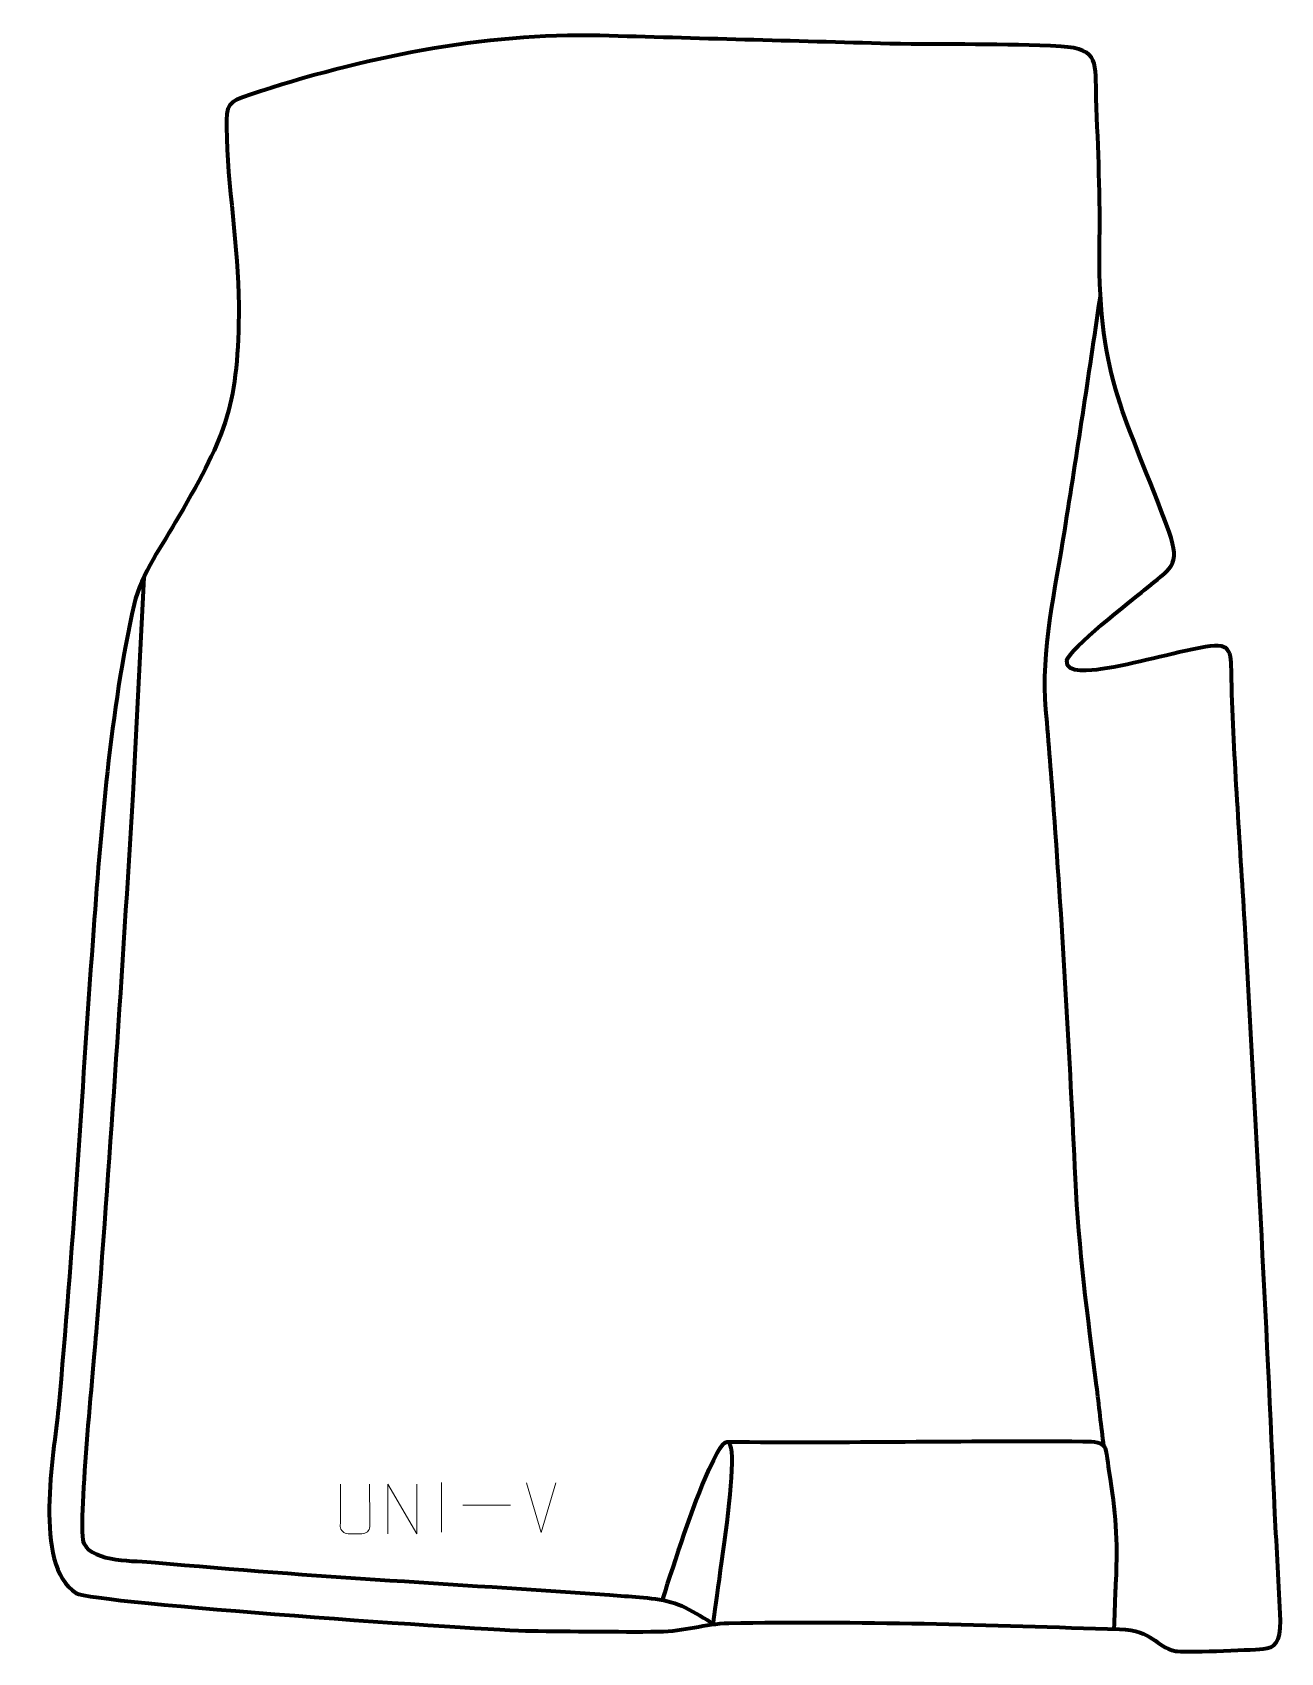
# Model space of a CAD drawing. Header units: millimetres. Extents: x -944 to -315, y 245 to 1061.
import ezdxf

# ---------------------------------------------------------------- set-up
doc = ezdxf.new("R2010")
doc.units = ezdxf.units.MM
doc.header["$MEASUREMENT"] = 0
doc.layers.add('layer 2', color=7, linetype='Continuous')
doc.layers.add('layer 3', color=7, linetype='Continuous')

msp = doc.modelspace()

# ---------------------------------------------------------------- linework, layer by layer
at = {"layer": 'layer 2', "color": 142, "lineweight": 158}
for points, knots in [([(-404.3815, 348.9914), (-405.5724, 358.4299), (-406.8114, 370.0075), (-408.0145, 379.4443), (-408.0145, 379.4443), (-412.5429, 414.9639), (-417.0011, 447.9623), (-418.6491, 483.8869), (-418.6491, 483.8869), (-421.4729, 545.4429), (-425.0161, 607.8768), (-429.498, 669.3271), (-429.498, 669.3271), (-430.7316, 686.2401), (-432.0773, 703.1401), (-433.5299, 720.0356), (-433.5299, 720.0356), (-436.0905, 749.7377), (-428.7374, 780.9394), (-424.0783, 810.3389), (-424.0783, 810.3389), (-417.9068, 849.2823), (-411.9484, 888.2548), (-406.2628, 927.2721), (-406.2628, 927.2721), (-406.2628, 927.2721), (-406.0489, 928.7424), (-406.0489, 928.7424)], [0, 0, 0, 0, 0.125, 0.125, 0.125, 0.125, 0.25, 0.25, 0.25, 0.25, 0.375, 0.375, 0.375, 0.375, 0.5, 0.5, 0.5, 0.5, 0.625, 0.625, 0.625, 0.625, 0.75, 0.75, 0.75, 0.75, 1, 1, 1, 1]), ([(-888.1396, 786.7225), (-888.1396, 786.7225), (-893.6566, 677.3607), (-893.6566, 677.3607), (-893.6566, 677.3607), (-899.0549, 588.3901), (-904.8097, 499.8695), (-911.7566, 410.985), (-911.7566, 410.985), (-913.3699, 390.343), (-921.839, 306.4253), (-918.3559, 299.8888), (-918.3559, 299.8888), (-913.2248, 290.2597), (-892.2849, 291.3213), (-882.4445, 290.4022), (-882.4445, 290.4022), (-803.0547, 282.9873), (-725.2994, 279.2549), (-645.9566, 273.4355), (-645.9566, 273.4355), (-636.2194, 272.7213), (-624.1011, 272.1384), (-615.3616, 267.6458), (-615.3616, 267.6458), (-610.3558, 265.0725), (-605.3703, 262.0451), (-600.4579, 259.2555)], [0, 0, 0, 0, 0.125, 0.125, 0.125, 0.125, 0.25, 0.25, 0.25, 0.25, 0.375, 0.375, 0.375, 0.375, 0.5, 0.5, 0.5, 0.5, 0.625, 0.625, 0.625, 0.625, 0.75, 0.75, 0.75, 0.75, 1, 1, 1, 1]), ([(-626.7794, 271.3564), (-619.8148, 292.7344), (-612.3368, 317.1113), (-603.2029, 337.4174), (-603.2029, 337.4174), (-579.6011, 389.888), (-599.8424, 276.4958), (-601.1762, 259.8547)], [0, 0, 0, 0, 0.33333333, 0.33333333, 0.33333333, 0.33333333, 1, 1, 1, 1]), ([(-594.0975, 351.167), (-534.5255, 350.4524), (-474.5124, 351.8899), (-414.9404, 351.3612), (-414.9404, 351.3612), (-401.6936, 351.2437), (-403.9703, 349.5409), (-401.7618, 336.269), (-401.7618, 336.269), (-398.3448, 315.7349), (-397.43, 301.8842), (-398.3573, 281.0643), (-398.3573, 281.0643), (-398.475, 278.5413), (-398.585, 276.0219), (-398.6821, 273.498), (-398.6821, 273.498), (-398.8349, 268.9368), (-398.9871, 264.3755), (-399.1397, 259.8143), (-399.1397, 259.8143), (-399.1397, 259.8143), (-399.2414, 256.7737), (-399.2414, 256.7737)], [0, 0, 0, 0, 0.14285714, 0.14285714, 0.14285714, 0.14285714, 0.28571429, 0.28571429, 0.28571429, 0.28571429, 0.42857143, 0.42857143, 0.42857143, 0.42857143, 0.57142857, 0.57142857, 0.57142857, 0.57142857, 0.71428571, 0.71428571, 0.71428571, 0.71428571, 1, 1, 1, 1])]:
    msp.add_open_spline(points, degree=3, knots=knots, dxfattribs=at)
at = {"layer": 'layer 3', "color": 242, "lineweight": 158}
msp.add_open_spline([(-512.2603, 1055.7179), (-483.5859, 1055.2041), (-454.484, 1055.8038), (-425.8866, 1054.3864), (-425.8866, 1054.3864), (-406.1141, 1053.0391), (-408.7457, 1045.7408), (-408.199, 1028.2967), (-408.199, 1028.2967), (-407.2626, 1002.3409), (-405.989, 978.319), (-406.5446, 952.21), (-406.5446, 952.21), (-407.085, 885.1855), (-393.0516, 868.9608), (-371.5215, 809.7176), (-371.5215, 809.7176), (-365.1938, 792.3061), (-370.7919, 791.376), (-383.9334, 780.4418), (-383.9334, 780.4418), (-390.5726, 774.9664), (-421.6583, 750.84), (-423.0094, 744.8161), (-423.0094, 744.8161), (-423.8132, 737.7609), (-409.8972, 739.9745), (-406.0039, 740.4778), (-406.0039, 740.4778), (-387.807, 743.1539), (-370.9631, 748.5889), (-353.2155, 751.7151), (-353.2155, 751.7151), (-338.8086, 754.2529), (-340.3722, 748.1919), (-340.0197, 735.6682), (-340.0197, 735.6682), (-338.8722, 694.9005), (-335.7108, 653.5727), (-333.3936, 612.8131), (-333.3936, 612.8131), (-327.7485, 513.5186), (-322.5218, 414.5378), (-318.1215, 315.1806), (-318.1215, 315.1806), (-317.2684, 297.1195), (-316.1371, 279.0359), (-315.2944, 261.0059), (-315.2944, 261.0059), (-315.3649, 250.0291), (-318.2742, 247.3651), (-324.0712, 246.8044), (-324.0712, 246.8044), (-331.3309, 246.1023), (-364.9566, 244.9159), (-368.3008, 245.6868), (-368.3008, 245.6868), (-378.7223, 248.0889), (-379.113, 256.0991), (-396.522, 256.6826), (-396.522, 256.6826), (-460.1321, 258.8149), (-529.7099, 261.0275), (-593.2618, 259.7935), (-593.2618, 259.7935), (-605.5844, 259.5542), (-615.4966, 255.566), (-628.6405, 255.4881), (-628.6405, 255.4881), (-650.1365, 255.3755), (-671.9097, 255.5992), (-693.4149, 255.8683), (-693.4149, 255.8683), (-713.8985, 256.1248), (-913.4925, 269.7569), (-922.2148, 274.894), (-922.2148, 274.894), (-944.2353, 289.0672), (-933.3015, 345.3625), (-931.1604, 368.0243), (-931.1604, 368.0243), (-923.797, 446.3051), (-919.5388, 525.3187), (-913.8439, 603.803), (-913.8439, 603.803), (-909.8383, 658.6227), (-905.0072, 719.7997), (-893.0326, 773.2972), (-893.0326, 773.2972), (-889.3904, 788.3598), (-878.4793, 803.687), (-870.5925, 817.2732), (-870.5925, 817.2732), (-846.0903, 859.4926), (-840.4149, 874.3127), (-840.2584, 923.8648), (-840.2584, 923.8648), (-840.4411, 953.7065), (-846.0411, 983.8698), (-846.4869, 1013.6063), (-846.4869, 1013.6063), (-846.658, 1025.0191), (-845.8107, 1026.2825), (-834.2377, 1030.1328), (-834.2377, 1030.1328), (-779.2884, 1048.4144), (-716.0573, 1061.4261), (-658.2369, 1059.8041), (-658.2369, 1059.8041), (-609.5781, 1058.4391), (-560.9193, 1057.0753), (-512.2603, 1055.7179)], degree=3, knots=[0, 0, 0, 0, 0.03448276, 0.03448276, 0.03448276, 0.03448276, 0.06896552, 0.06896552, 0.06896552, 0.06896552, 0.10344828, 0.10344828, 0.10344828, 0.10344828, 0.13793103, 0.13793103, 0.13793103, 0.13793103, 0.17241379, 0.17241379, 0.17241379, 0.17241379, 0.20689655, 0.20689655, 0.20689655, 0.20689655, 0.24137931, 0.24137931, 0.24137931, 0.24137931, 0.27586207, 0.27586207, 0.27586207, 0.27586207, 0.31034483, 0.31034483, 0.31034483, 0.31034483, 0.34482759, 0.34482759, 0.34482759, 0.34482759, 0.37931034, 0.37931034, 0.37931034, 0.37931034, 0.4137931, 0.4137931, 0.4137931, 0.4137931, 0.44827586, 0.44827586, 0.44827586, 0.44827586, 0.48275862, 0.48275862, 0.48275862, 0.48275862, 0.51724138, 0.51724138, 0.51724138, 0.51724138, 0.55172414, 0.55172414, 0.55172414, 0.55172414, 0.5862069, 0.5862069, 0.5862069, 0.5862069, 0.62068966, 0.62068966, 0.62068966, 0.62068966, 0.65517241, 0.65517241, 0.65517241, 0.65517241, 0.68965517, 0.68965517, 0.68965517, 0.68965517, 0.72413793, 0.72413793, 0.72413793, 0.72413793, 0.75862069, 0.75862069, 0.75862069, 0.75862069, 0.79310345, 0.79310345, 0.79310345, 0.79310345, 0.82758621, 0.82758621, 0.82758621, 0.82758621, 0.86206897, 0.86206897, 0.86206897, 0.86206897, 0.89655172, 0.89655172, 0.89655172, 0.89655172, 0.93103448, 0.93103448, 0.93103448, 0.93103448, 1, 1, 1, 1], dxfattribs=at)
at = {"layer": 'layer 3', "color": 250, "lineweight": 9}
for points, knots in [([(-774.3292, 329.773), (-774.3296, 324.2335), (-774.2338, 314.0317), (-774.2334, 308.4913), (-774.2334, 308.4913), (-774.3732, 306.2518), (-776.0504, 304.8256), (-778.1981, 304.8151), (-778.1981, 304.8151), (-780.53, 304.8155), (-782.8619, 304.8155), (-785.1934, 304.8151), (-785.1934, 304.8151), (-787.1184, 304.7136), (-789.0905, 306.5301), (-789.0793, 308.4746), (-789.0793, 308.4746), (-789.079, 314.0365), (-788.9836, 324.2119), (-788.984, 329.773)], [0, 0, 0, 0, 0.16666667, 0.16666667, 0.16666667, 0.16666667, 0.33333333, 0.33333333, 0.33333333, 0.33333333, 0.5, 0.5, 0.5, 0.5, 0.66666667, 0.66666667, 0.66666667, 0.66666667, 1, 1, 1, 1]), ([(-765.2182, 304.8193), (-765.2182, 304.8193), (-765.2182, 329.7728), (-765.2182, 329.7728), (-765.2182, 329.7728), (-765.2182, 329.7728), (-750.5634, 304.8193), (-750.5634, 304.8193), (-750.5634, 304.8193), (-750.5634, 304.8193), (-750.5634, 329.7728), (-750.5634, 329.7728)], [0, 0, 0, 0, 0.25, 0.25, 0.25, 0.25, 0.5, 0.5, 0.5, 0.5, 1, 1, 1, 1])]:
    msp.add_open_spline(points, degree=3, knots=knots, dxfattribs=at)
for points in [[(-738.0692, 330.6497), (-738.0692, 330.6497), (-738.0692, 305.6756), (-738.0692, 305.6756)], [(-687.8712, 305.4825), (-687.8712, 305.4825), (-695.193, 330.4361), (-695.193, 330.4361)], [(-680.5493, 330.4361), (-680.5493, 330.4361), (-687.8711, 305.4825), (-687.8711, 305.4825)], [(-727.2998, 319.2463), (-727.2998, 319.2463), (-703.3218, 319.2463), (-703.3218, 319.2463)]]:
    msp.add_open_spline(points, degree=3, dxfattribs=at)

doc.saveas('drawing.dxf')
